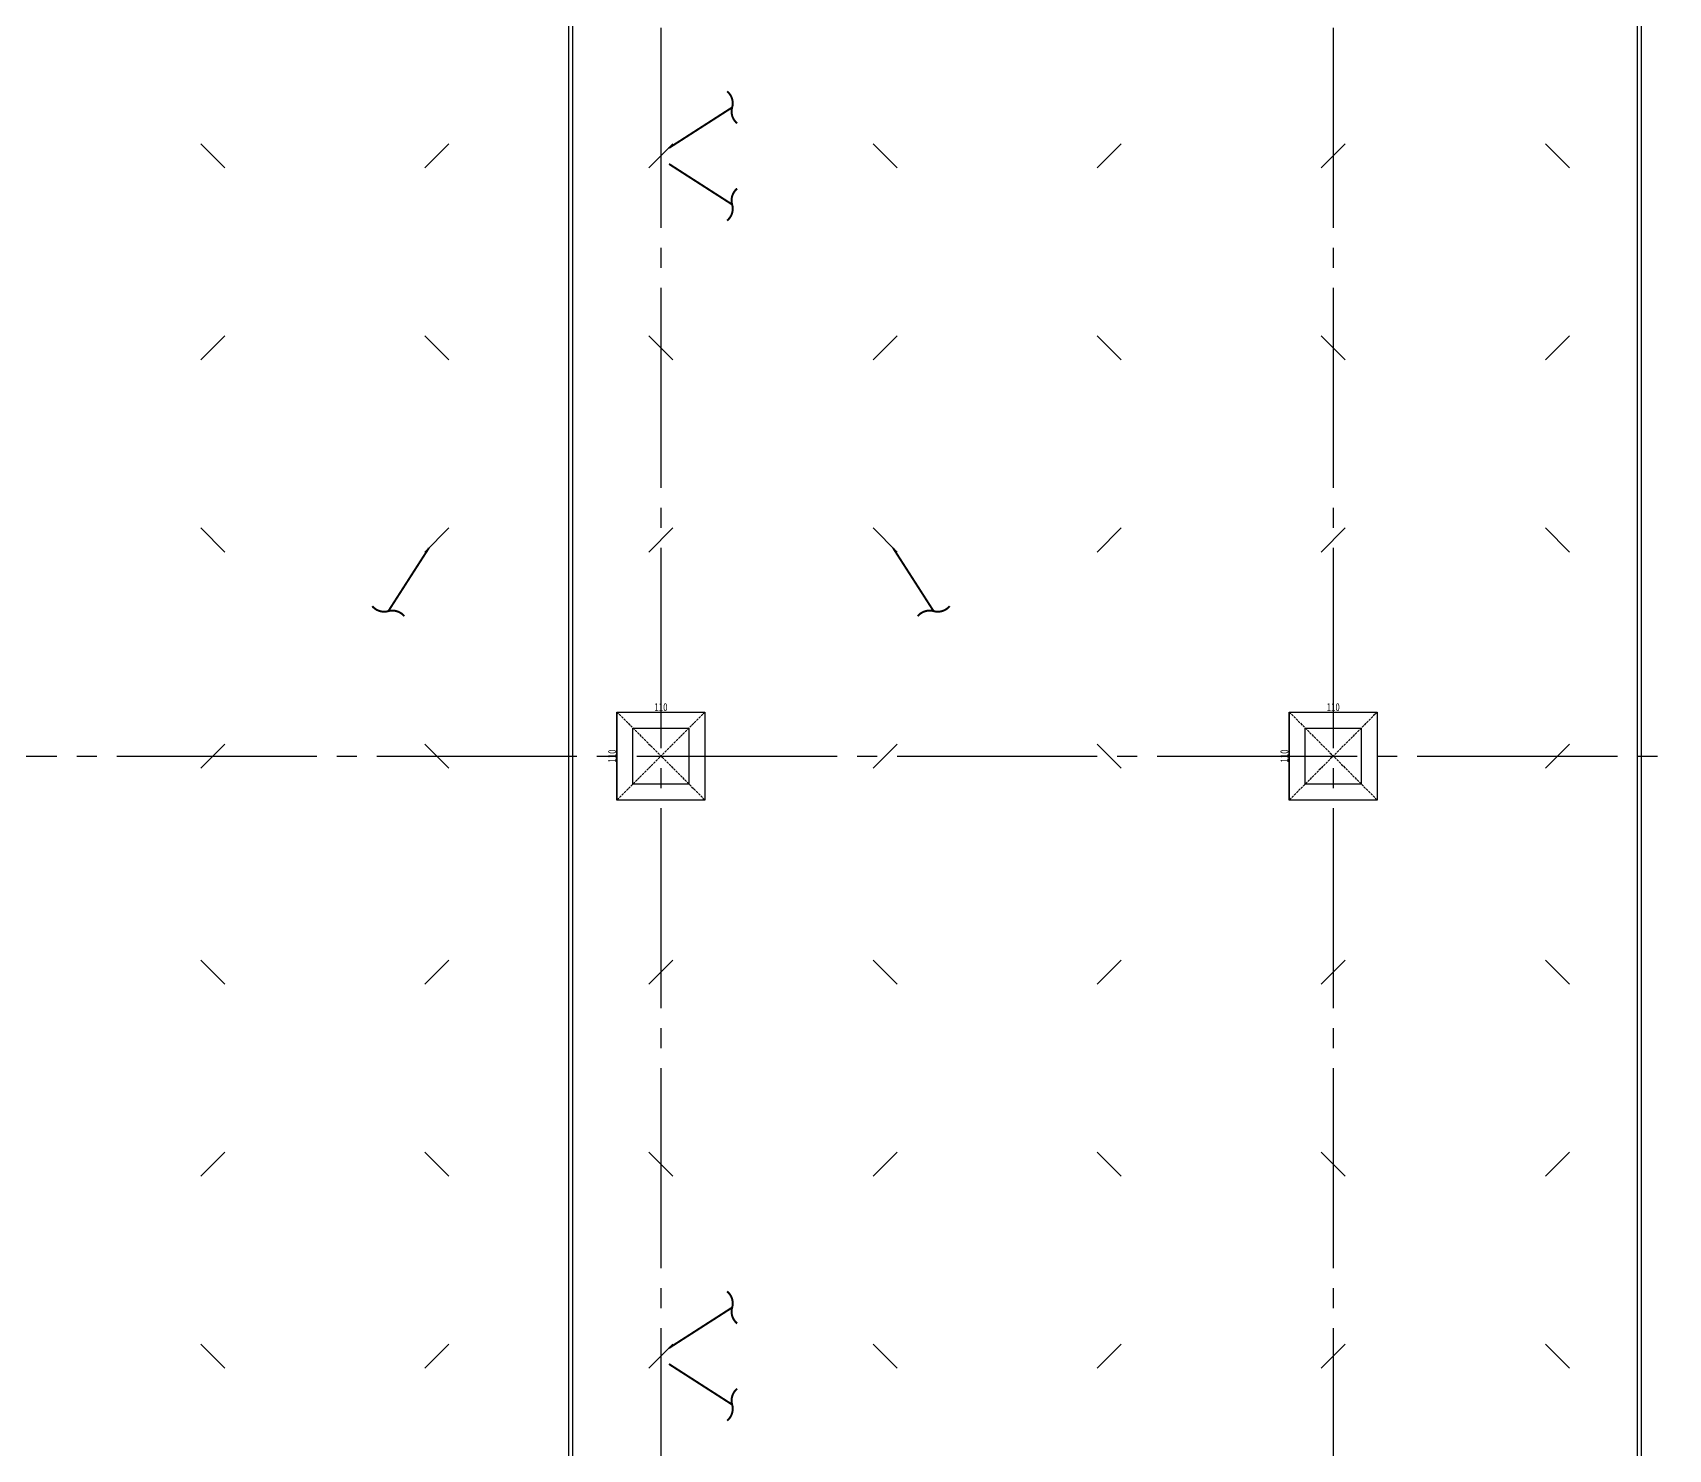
# Model space of a CAD drawing. Extents: x -3080 to 28500, y -1326 to 31609.
# Drawn here: x 4375 to 6419, y 3633 to 5404 of the extents above; entities that cross this region are included whole.
import ezdxf

# ---------------------------------------------------------------- set-up
doc = ezdxf.new("R2010")
doc.units = 0
doc.header["$LTSCALE"] = 100
for name, pattern in [('X-S-FAB-L05$0$COL-CEN-LIN', [3.25, 2.5, -0.25, 0.25, -0.25]), ('X-S-FAB-L05$0$DASHED', [0.75, 0.5, -0.25]), ('X-S-FAB-L05$0$HIDDEN', [0.4, 0.3, -0.1])]:
    doc.linetypes.add(name, pattern=pattern)
for name, color, linetype in [('0-xref', 8, 'Continuous'), ('188K-SM-03-F05-ARCH-PA-Y2257103$0$K-W-P1-3.5-非抗', 53, 'Continuous'), ('X-S-FAB-L05$0$BEAM', 8, 'Continuous'), ('X-S-FAB-L05$0$BLOCK', 8, 'Continuous'), ('X-S-FAB-L05$0$BR-D', 8, 'X-S-FAB-L05$0$DASHED'), ('X-S-FAB-L05$0$CCL', 8, 'X-S-FAB-L05$0$COL-CEN-LIN'), ('X-S-FAB-L05$0$COL', 8, 'Continuous'), ('X-S-FAB-L05$0$COL-S', 8, 'Continuous'), ('X-S-FAB-L05$0$S-鋼柱', 8, 'Continuous'), ('X-S-FAB-L05$0$斜撐', 8, 'Continuous')]:
    doc.layers.add(name, color=color, linetype=linetype)
doc.layers.add('X-S-FAB-L05$0$XREF', color=8, linetype='Continuous', lineweight=0)
doc.styles.add('X-S-FAB-L05$0$DIM', font='', dxfattribs={"width": 0.8})
doc.styles.get('X-S-FAB-L05$0$DIM').set_extended_font_data('MingLiU')
doc.dimstyles.new('X-S-FAB-L05$0$JJP_005_defpoint', dxfattribs={"dimtxt": 20, "dimasz": 0.5, "dimexe": 0.5, "dimexo": 0.5, "dimgap": 0.5, "dimtad": 1, "dimdsep": 46, "dimtxsty": 'X-S-FAB-L05$0$DIM', "dimblk": 'X-S-FAB-L05$0$_None', "dimcen": 10, "dimclrd": 256, "dimclre": 256, "dimclrt": 256, "dimadec": 0, "dimazin": 0, "dimtfac": 1, "dimtix": 1, "dimtmove": 2, "dimatfit": 3, "dimldrblk": 'X-S-FAB-L05$0$_None', "dimfxl": 0.5, "dimtolj": 1, "dimtzin": 0, "dimarcsym": 0})

# ---------------------------------------------------------------- blocks, each defined once
blk = doc.blocks.new('*D174')
at = {"layer": 'DefPoints', "lineweight": -2, "transparency": 16777216}
blk.add_line((0, 0), (110, 0), dxfattribs=at)
at = {"layer": 'DefPoints', "color": 0, "transparency": 16777216}
for p in [(0, 0), (110, 0), (110, 0)]:
    blk.add_point(p, dxfattribs=at)
at = {"layer": 'DefPoints', "transparency": 16777216, "insert": (55, 6.1), "char_height": 10, "attachment_point": 5, "style": 'X-S-FAB-L05$0$DIM'}
blk.add_mtext('\\A1;110', dxfattribs=at)
blk = doc.blocks.new('X-S-FAB-L05$0$_None')
blk = doc.blocks.new('*D175')
at = {"layer": 'DefPoints', "lineweight": -2, "transparency": 16777216}
blk.add_line((0, 0), (0, -110), dxfattribs=at)
at = {"layer": 'DefPoints', "color": 0, "transparency": 16777216}
for p in [(0, 0), (0, -110), (0, -110)]:
    blk.add_point(p, dxfattribs=at)
at = {"layer": 'DefPoints', "transparency": 16777216, "insert": (-6.1, -55), "char_height": 10, "attachment_point": 5, "rotation": 90, "style": 'X-S-FAB-L05$0$DIM'}
blk.add_mtext('\\A1;110', dxfattribs=at)
blk = doc.blocks.new('X-S-FAB-L05$0$斜撐')
at = {"layer": 'X-S-FAB-L05$0$BR-D', "const_width": 0.5}
blk.add_lwpolyline([(962.11, 215.55, -0.296213), (957.95, 215.19, 0.299957), (953.75, 214.85, 0.006918)], format="xyb", dxfattribs=at)
at = {"layer": 'X-S-FAB-L05$0$BR-D', "linetype": 'ByBlock', "const_width": 0.5}
blk.add_lwpolyline([(964.37, 197.57), (957.95, 215.19)], dxfattribs=at)
blk = doc.blocks.new('X-S-FAB-L05$0$SC1')
at = {"layer": 'DefPoints'}
blk.add_line((27925, 8342.1), (27955, 8312.1), dxfattribs=at)
blk = doc.blocks.new('X-S-FAB-L05$0$VC(C)')
at = {"layer": 'X-S-FAB-L05$0$S-鋼柱'}
for p in [(-23340, -3077.1), (-22500, -3077.1), (-21660, -3077.1), (-23060, -3317.1), (-22780, -3317.1), (-22220, -3317.1), (-21940, -3317.1), (-23340, -3557.1), (-22500, -3557.1), (-21660, -3557.1), (-23060, -3827.1), (-22220, -3827.1), (-23340, -4097.1), (-22500, -4097.1), (-21660, -4097.1), (-23060, -4337.1), (-22780, -4337.1), (-22220, -4337.1), (-21940, -4337.1), (-23340, -4577.1), (-22500, -4577.1), (-21660, -4577.1)]:
    blk.add_blockref('X-S-FAB-L05$0$SC1', p, dxfattribs=at)
at = {"layer": 'X-S-FAB-L05$0$S-鋼柱', "rotation": 90}
for p in [(13207.1, -22690), (13487.1, -22690), (14047.1, -22690), (14327.1, -22690), (12927.1, -22930), (13767.1, -22930), (14607.1, -22930), (13207.1, -23170), (13487.1, -23170), (14047.1, -23170), (14327.1, -23170), (12927.1, -23440), (13767.1, -23440), (14607.1, -23440), (13207.1, -23710), (13487.1, -23710), (14047.1, -23710), (14327.1, -23710), (12927.1, -23950), (13767.1, -23950), (14607.1, -23950), (13207.1, -24190), (13487.1, -24190), (14047.1, -24190), (14327.1, -24190)]:
    blk.add_blockref('X-S-FAB-L05$0$SC1', p, dxfattribs=at)
at = {"layer": 'X-S-FAB-L05$0$斜撐'}
for p, xscale, yscale, zscale, rotation in [((3147.4, 9747.2), 5.000000000000002, 5.000000000000002, 5.000000000000002, 282.6853631040207), ((3147.4, 752.8), -5, 5, 5, 257.3146368959793), ((382.8, 6782.6), -5.000000000000004, 5, 5, 167.3146368959792), ((9937.2, 6782.6), 5, 5, 5, 192.6853631040206), ((3147.4, 8247.2), 5.000000000000002, 5.000000000000002, 5.000000000000002, 282.6853631040207), ((3147.4, -747.2), -5, 5, 5, 257.3146368959793)]:
    blk.add_blockref('X-S-FAB-L05$0$斜撐', p, dxfattribs=dict(at, xscale=xscale, yscale=yscale, zscale=zscale, rotation=rotation))
blk = doc.blocks.new('188K-SM-03-F05-ARCH-PA-Y2257103')
at = {"layer": '188K-SM-03-F05-ARCH-PA-Y2257103$0$K-W-P1-3.5-非抗'}
for p, q in [((5045, 2106), (5045, 8265)), ((5050, 2106), (5050, 8265)), ((6380, 2106), (6380, 8265)), ((6385, 2106), (6385, 8265))]:
    blk.add_line(p, q, dxfattribs=at)
blk = doc.blocks.new('*U59')
at = {"layer": 'DefPoints', "linetype": 'X-S-FAB-L05$0$HIDDEN', "ltscale": 0.1}
for p, q in [((110, 0), (0, -110)), ((0, 0), (110, -110))]:
    blk.add_line(p, q, dxfattribs=at)
at = {"layer": 'X-S-FAB-L05$0$COL', "ltscale": 0.1}
blk.add_lwpolyline([(0, 0), (110, 0), (110, -110), (0, -110)], close=True, dxfattribs=at)
at = {"layer": 'DefPoints'}
dim = blk.add_linear_dim(base=(0, -110), p1=(0, 0), p2=(0, -110), angle=90, dimstyle='X-S-FAB-L05$0$JJP_005_defpoint', override={"dimtxt": 10}, dxfattribs=at)
dim.commit()
dim.dimension.update_dxf_attribs({"geometry": '*D175', "text_midpoint": (-6.067, -55)})
dim = blk.add_linear_dim(base=(110, 0), p1=(0, 0), p2=(110, 0), dimstyle='X-S-FAB-L05$0$JJP_005_defpoint', override={"dimtxt": 10}, dxfattribs=at)
dim.commit()
dim.dimension.update_dxf_attribs({"geometry": '*D174', "text_midpoint": (55, 6.067)})
blk = doc.blocks.new('X-S-FAB-L05$0$FAB2-L05')
at = {"layer": 'X-S-FAB-L05$0$CCL'}
for p, q in [((-21000, 11005), (-21000, 0)), ((-20160, 11005), (-20160, 0)), ((-26880, 5220), (1210, 5220))]:
    blk.add_line(p, q, dxfattribs=at)
at = {"layer": 'X-S-FAB-L05$0$COL-S'}
for points in [[(-21035, 5255), (-20965, 5255), (-20965, 5185), (-21035, 5185)], [(-20195, 5255), (-20125, 5255), (-20125, 5185), (-20195, 5185)]]:
    blk.add_lwpolyline(points, close=True, dxfattribs=at)
at = {"layer": 'X-S-FAB-L05$0$BEAM'}
for p in [(-21055, 5275), (-20215, 5275)]:
    blk.add_blockref('*U59', p, dxfattribs=at)
blk = doc.blocks.new('X-S-FAB-L05')
at = {"layer": 'X-S-FAB-L05$0$COL-S'}
for points in [[(5125, 4535), (5195, 4535), (5195, 4465), (5125, 4465)], [(5965, 4535), (6035, 4535), (6035, 4465), (5965, 4465)]]:
    blk.add_lwpolyline(points, close=True, dxfattribs=at)
at = {"layer": 'X-S-FAB-L05$0$BEAM'}
for p in [(5105, 4555), (5945, 4555)]:
    blk.add_blockref('*U59', p, dxfattribs=at)
at = {"layer": 'X-S-FAB-L05$0$BLOCK'}
blk.add_blockref('X-S-FAB-L05$0$FAB2-L05', (26160, -720), dxfattribs=at)
at = {"layer": 'X-S-FAB-L05$0$XREF'}
blk.add_blockref('X-S-FAB-L05$0$VC(C)', (0, 0), dxfattribs=at)

msp = doc.modelspace()

# ---------------------------------------------------------------- block references
at = {"layer": '0-xref'}
for name in ['X-S-FAB-L05', '188K-SM-03-F05-ARCH-PA-Y2257103']:
    msp.add_blockref(name, (0, 0), dxfattribs=at)

doc.saveas('drawing.dxf')
